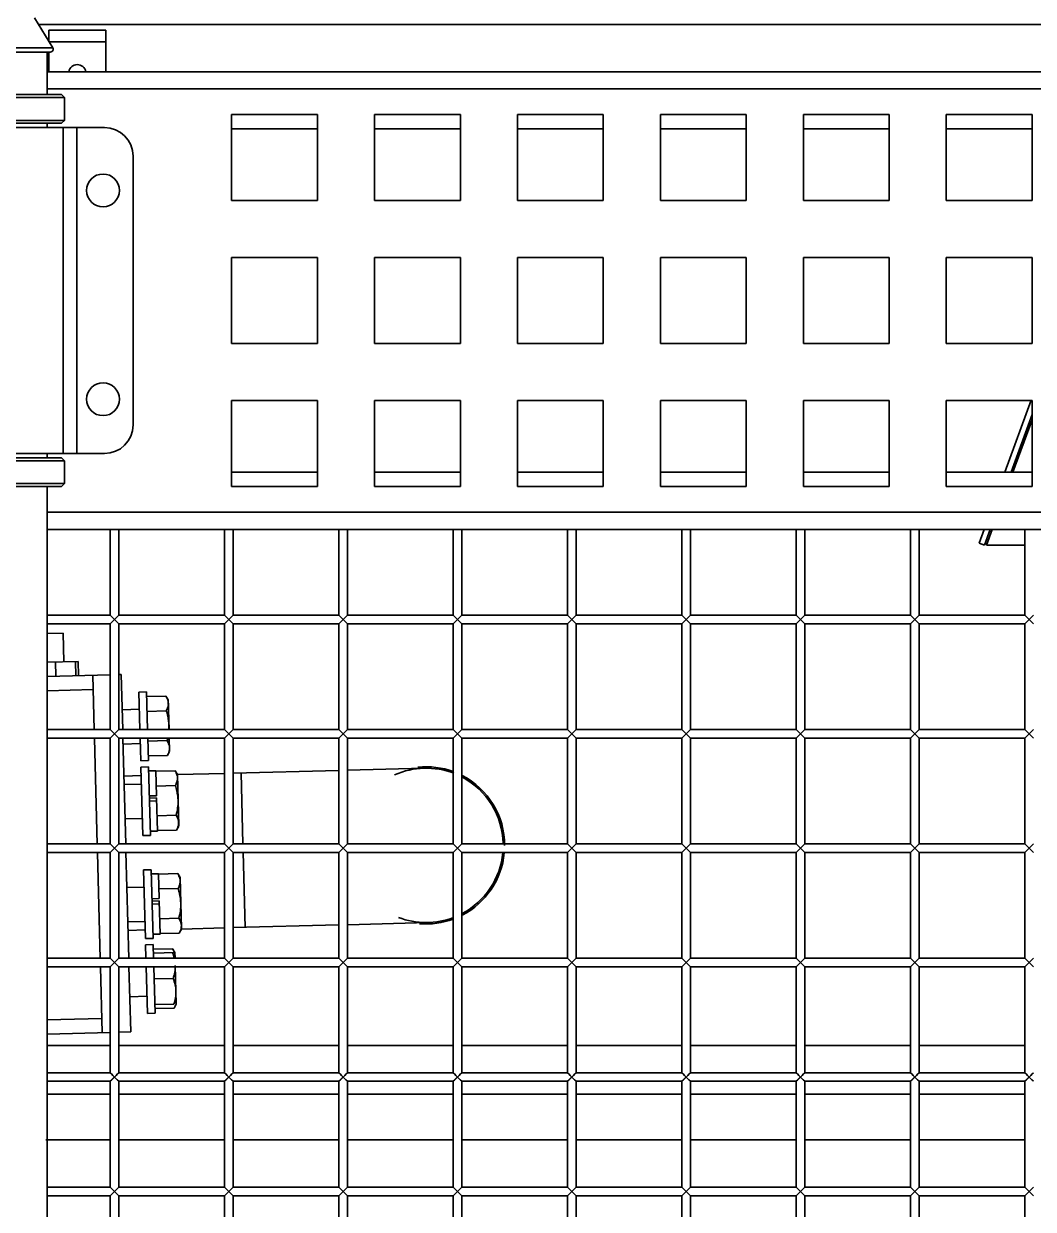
# Model space of a CAD drawing. Header units: millimetres. Extents: x 32496 to 166256, y 3504 to 23939.
# Drawn here: x 45803.9 to 46157.1, y 12902.3 to 13316.9 of the extents above; entities that cross this region are included whole.
import ezdxf

# ---------------------------------------------------------------- set-up
doc = ezdxf.new("R2010")
doc.units = ezdxf.units.MM
doc.layers.get('0').update_dxf_attribs({"lineweight": 35})

msp = doc.modelspace()

# ---------------------------------------------------------------- linework, layer by layer
at = {"linetype": 'Continuous'}
for p, q in [((45814.057, 13308.498), (45807.64, 13318.975)), ((46534.64, 13316.575), (45809.11, 13316.575)), ((45812.64, 13314.575), (45812.64, 13310.575)), ((45812.64, 13314.575), (45832.64, 13314.575)), ((45832.64, 13300.075), (45832.64, 13314.575)), ((45814.057, 13308.498), (45776.222, 13308.498)), ((45832.64, 13310.575), (45812.64, 13310.575)), ((45813.205, 13306.975), (45777.075, 13306.975)), ((45812.14, 13306.975), (45812.14, 13292.075)), ((45812.64, 13300.075), (45812.64, 13306.975)), ((46438.14, 13300.075), (45812.14, 13300.075)), ((45772.14, 13291.075), (45818.14, 13291.075)), ((45773.14, 13292.075), (45817.14, 13292.075)), ((45812.14, 13294.075), (46438.14, 13294.075)), ((45818.14, 13291.075), (45817.14, 13292.075)), ((45818.14, 13283.075), (45818.14, 13291.075)), ((45818.14, 13283.075), (45772.14, 13283.075)), ((45818.14, 13283.075), (45817.14, 13282.075)), ((45876.64, 13255.075), (45876.64, 13285.075)), ((45876.64, 13285.075), (45906.64, 13285.075)), ((45906.64, 13285.075), (45906.64, 13255.075)), ((45926.64, 13255.075), (45926.64, 13285.075)), ((45926.64, 13285.075), (45956.64, 13285.075)), ((45956.64, 13285.075), (45956.64, 13255.075)), ((45976.64, 13255.075), (45976.64, 13285.075)), ((45976.64, 13285.075), (46006.64, 13285.075)), ((46006.64, 13285.075), (46006.64, 13255.075)), ((46026.64, 13255.075), (46026.64, 13285.075)), ((46026.64, 13285.075), (46056.64, 13285.075)), ((46056.64, 13285.075), (46056.64, 13255.075)), ((46076.64, 13255.075), (46076.64, 13285.075)), ((46076.64, 13285.075), (46106.64, 13285.075)), ((46106.64, 13285.075), (46106.64, 13255.075)), ((46126.64, 13255.075), (46126.64, 13285.075)), ((46126.64, 13285.075), (46156.64, 13285.075)), ((46156.64, 13285.075), (46156.64, 13255.075)), ((45758.14, 13280.575), (45832.14, 13280.575)), ((45817.14, 13282.075), (45773.14, 13282.075)), ((45812.14, 13282.075), (45812.14, 13280.575)), ((45817.64, 13166.575), (45817.64, 13280.575)), ((45822.44, 13166.575), (45822.44, 13280.575)), ((45906.64, 13280.075), (45876.64, 13280.075)), ((45956.64, 13280.075), (45926.64, 13280.075)), ((46006.64, 13280.075), (45976.64, 13280.075)), ((46056.64, 13280.075), (46026.64, 13280.075)), ((46106.64, 13280.075), (46076.64, 13280.075)), ((46156.64, 13280.075), (46126.64, 13280.075)), ((45842.14, 13270.575), (45842.14, 13176.575)), ((45906.64, 13255.075), (45876.64, 13255.075)), ((45956.64, 13255.075), (45926.64, 13255.075)), ((46006.64, 13255.075), (45976.64, 13255.075)), ((46056.64, 13255.075), (46026.64, 13255.075)), ((46106.64, 13255.075), (46076.64, 13255.075)), ((46156.64, 13255.075), (46126.64, 13255.075)), ((45876.64, 13205.075), (45876.64, 13235.075)), ((45876.64, 13235.075), (45906.64, 13235.075)), ((45906.64, 13235.075), (45906.64, 13205.075)), ((45926.64, 13205.075), (45926.64, 13235.075)), ((45926.64, 13235.075), (45956.64, 13235.075)), ((45956.64, 13235.075), (45956.64, 13205.075)), ((45976.64, 13205.075), (45976.64, 13235.075)), ((45976.64, 13235.075), (46006.64, 13235.075)), ((46006.64, 13235.075), (46006.64, 13205.075)), ((46026.64, 13205.075), (46026.64, 13235.075)), ((46026.64, 13235.075), (46056.64, 13235.075)), ((46056.64, 13235.075), (46056.64, 13205.075)), ((46076.64, 13205.075), (46076.64, 13235.075)), ((46076.64, 13235.075), (46106.64, 13235.075)), ((46106.64, 13235.075), (46106.64, 13205.075)), ((46126.64, 13205.075), (46126.64, 13235.075)), ((46126.64, 13235.075), (46156.64, 13235.075)), ((46156.64, 13235.075), (46156.64, 13205.075)), ((45906.64, 13205.075), (45876.64, 13205.075)), ((45956.64, 13205.075), (45926.64, 13205.075)), ((46006.64, 13205.075), (45976.64, 13205.075)), ((46056.64, 13205.075), (46026.64, 13205.075)), ((46106.64, 13205.075), (46076.64, 13205.075)), ((46156.64, 13205.075), (46126.64, 13205.075)), ((45876.64, 13155.075), (45876.64, 13185.075)), ((45876.64, 13185.075), (45906.64, 13185.075)), ((45906.64, 13185.075), (45906.64, 13155.075)), ((45926.64, 13155.075), (45926.64, 13185.075)), ((45926.64, 13185.075), (45956.64, 13185.075)), ((45956.64, 13185.075), (45956.64, 13155.075)), ((45976.64, 13155.075), (45976.64, 13185.075)), ((45976.64, 13185.075), (46006.64, 13185.075)), ((46006.64, 13185.075), (46006.64, 13155.075)), ((46026.64, 13155.075), (46026.64, 13185.075)), ((46026.64, 13185.075), (46056.64, 13185.075)), ((46056.64, 13185.075), (46056.64, 13155.075)), ((46076.64, 13155.075), (46076.64, 13185.075)), ((46076.64, 13185.075), (46106.64, 13185.075)), ((46106.64, 13185.075), (46106.64, 13155.075)), ((46126.64, 13155.075), (46126.64, 13185.075)), ((46126.64, 13185.075), (46156.64, 13185.075)), ((46156.317, 13185.193), (46147.175, 13160.075)), ((46156.64, 13185.075), (46156.64, 13155.075)), ((46156.64, 13180.233), (46149.303, 13160.075)), ((46149.976, 13160.075), (46156.64, 13178.385)), ((45832.14, 13166.575), (45758.14, 13166.575)), ((45812.14, 13166.575), (45812.14, 13165.075)), ((45772.14, 13164.075), (45818.14, 13164.075)), ((45773.14, 13165.075), (45817.14, 13165.075)), ((45818.14, 13164.075), (45817.14, 13165.075)), ((45818.14, 13156.075), (45818.14, 13164.075)), ((45876.64, 13160.075), (45906.64, 13160.075)), ((45926.64, 13160.075), (45956.64, 13160.075)), ((45976.64, 13160.075), (46006.64, 13160.075)), ((46026.64, 13160.075), (46056.64, 13160.075)), ((46076.64, 13160.075), (46106.64, 13160.075)), ((46126.64, 13160.075), (46156.64, 13160.075)), ((45818.14, 13156.075), (45772.14, 13156.075)), ((45817.14, 13155.075), (45773.14, 13155.075)), ((45812.14, 13155.075), (45812.14, 12224.075)), ((45818.14, 13156.075), (45817.14, 13155.075)), ((45906.64, 13155.075), (45876.64, 13155.075)), ((45956.64, 13155.075), (45926.64, 13155.075)), ((46006.64, 13155.075), (45976.64, 13155.075)), ((46056.64, 13155.075), (46026.64, 13155.075)), ((46106.64, 13155.075), (46076.64, 13155.075)), ((46156.64, 13155.075), (46126.64, 13155.075)), ((46438.14, 13146.075), (45812.14, 13146.075)), ((45812.14, 13140.075), (46438.14, 13140.075)), ((45834.14, 13140.075), (45834.14, 13110.075)), ((45837.14, 13140.075), (45837.14, 13110.075)), ((45874.14, 13140.075), (45874.14, 13110.075)), ((45877.14, 13140.075), (45877.14, 13110.075)), ((45914.14, 13140.075), (45914.14, 13110.075)), ((45917.14, 13140.075), (45917.14, 13110.075)), ((45954.14, 13140.075), (45954.14, 13110.075)), ((45957.14, 13140.075), (45957.14, 13110.075)), ((45994.14, 13140.075), (45994.14, 13110.075)), ((45997.14, 13140.075), (45997.14, 13110.075)), ((46034.14, 13140.075), (46034.14, 13110.075)), ((46037.14, 13140.075), (46037.14, 13110.075)), ((46074.14, 13140.075), (46074.14, 13110.075)), ((46077.14, 13140.075), (46077.14, 13110.075)), ((46114.14, 13140.075), (46114.14, 13110.075)), ((46117.14, 13140.075), (46117.14, 13110.075)), ((46139.895, 13140.075), (46138.119, 13135.194)), ((46142.024, 13140.075), (46139.998, 13134.51)), ((46140.67, 13134.51), (46142.696, 13140.075)), ((46154.14, 13140.075), (46154.14, 13110.075)), ((46139.998, 13134.51), (46138.119, 13135.194)), ((46154.14, 13134.51), (46140.67, 13134.51)), ((45812.14, 13110.075), (45834.14, 13110.075)), ((45834.14, 13107.075), (45837.14, 13110.075)), ((45834.14, 13110.075), (45835.64, 13108.575)), ((45837.14, 13107.075), (45835.64, 13108.575)), ((45837.14, 13110.075), (45874.14, 13110.075)), ((45874.14, 13107.075), (45877.14, 13110.075)), ((45874.14, 13110.075), (45875.64, 13108.575)), ((45877.14, 13107.075), (45875.64, 13108.575)), ((45877.14, 13110.075), (45914.14, 13110.075)), ((45914.14, 13107.075), (45917.14, 13110.075)), ((45914.14, 13110.075), (45915.64, 13108.575)), ((45917.14, 13107.075), (45915.64, 13108.575)), ((45917.14, 13110.075), (45954.14, 13110.075)), ((45954.14, 13107.075), (45957.14, 13110.075)), ((45954.14, 13110.075), (45955.64, 13108.575)), ((45957.14, 13107.075), (45955.64, 13108.575)), ((45957.14, 13110.075), (45994.14, 13110.075)), ((45994.14, 13107.075), (45997.14, 13110.075)), ((45994.14, 13110.075), (45995.64, 13108.575)), ((45997.14, 13107.075), (45995.64, 13108.575)), ((45997.14, 13110.075), (46034.14, 13110.075)), ((46034.14, 13107.075), (46037.14, 13110.075)), ((46034.14, 13110.075), (46035.64, 13108.575)), ((46037.14, 13107.075), (46035.64, 13108.575)), ((46037.14, 13110.075), (46074.14, 13110.075)), ((46074.14, 13107.075), (46077.14, 13110.075)), ((46074.14, 13110.075), (46075.64, 13108.575)), ((46077.14, 13107.075), (46075.64, 13108.575)), ((46077.14, 13110.075), (46114.14, 13110.075)), ((46114.14, 13107.075), (46117.14, 13110.075)), ((46114.14, 13110.075), (46115.64, 13108.575)), ((46117.14, 13107.075), (46115.64, 13108.575)), ((46117.14, 13110.075), (46154.14, 13110.075)), ((46154.14, 13107.075), (46157.14, 13110.075)), ((46154.14, 13110.075), (46155.64, 13108.575)), ((46157.14, 13107.075), (46155.64, 13108.575)), ((45812.14, 13107.075), (45834.14, 13107.075)), ((45834.14, 13107.075), (45834.14, 13070.075)), ((45837.14, 13107.075), (45837.14, 13070.075)), ((45837.14, 13107.075), (45874.14, 13107.075)), ((45874.14, 13107.075), (45874.14, 13070.075)), ((45877.14, 13107.075), (45877.14, 13070.075)), ((45877.14, 13107.075), (45914.14, 13107.075)), ((45914.14, 13107.075), (45914.14, 13070.075)), ((45917.14, 13107.075), (45917.14, 13070.075)), ((45917.14, 13107.075), (45954.14, 13107.075)), ((45954.14, 13107.075), (45954.14, 13070.075)), ((45957.14, 13107.075), (45957.14, 13070.075)), ((45957.14, 13107.075), (45994.14, 13107.075)), ((45994.14, 13107.075), (45994.14, 13070.075)), ((45997.14, 13107.075), (45997.14, 13070.075)), ((45997.14, 13107.075), (46034.14, 13107.075)), ((46034.14, 13107.075), (46034.14, 13070.075)), ((46037.14, 13107.075), (46037.14, 13070.075)), ((46037.14, 13107.075), (46074.14, 13107.075)), ((46074.14, 13107.075), (46074.14, 13070.075)), ((46077.14, 13107.075), (46077.14, 13070.075)), ((46077.14, 13107.075), (46114.14, 13107.075)), ((46114.14, 13107.075), (46114.14, 13070.075)), ((46117.14, 13107.075), (46117.14, 13070.075)), ((46117.14, 13107.075), (46154.14, 13107.075)), ((46154.14, 13107.075), (46154.14, 13070.075)), ((45817.654, 13103.777), (45812.14, 13103.632)), ((45817.916, 13093.78), (45817.654, 13103.777)), ((45822.914, 13093.911), (45812.14, 13093.629)), ((45815.052, 13093.705), (45815.183, 13088.707)), ((45822.133, 13088.889), (45822.002, 13093.887)), ((45823.045, 13088.913), (45822.914, 13093.911)), ((45812.14, 13088.627), (45834.14, 13089.203)), ((45828.544, 13069.929), (45828.043, 13089.044)), ((45838.04, 13089.305), (45837.14, 13089.282)), ((45838.542, 13070.112), (45838.04, 13089.305)), ((45828.174, 13084.045), (45812.14, 13083.626)), ((45844.203, 13083.159), (45846.902, 13083.23)), ((45844.203, 13083.159), (45844.545, 13070.075)), ((45847.246, 13070.075), (45846.902, 13083.23)), ((45853.638, 13081.798), (45846.944, 13081.622)), ((45854.478, 13080.427), (45853.638, 13081.798)), ((45854.749, 13070.075), (45854.478, 13080.427)), ((45844.36, 13077.161), (45838.362, 13077.004)), ((45853.774, 13076.603), (45847.08, 13076.428)), ((45812.14, 13070.075), (45834.14, 13070.075)), ((45812.14, 13067.075), (45834.14, 13067.075)), ((45828.622, 13066.931), (45829.59, 13029.956)), ((45834.14, 13067.075), (45837.14, 13070.075)), ((45834.14, 13070.075), (45835.64, 13068.575)), ((45834.14, 13067.075), (45834.14, 13030.075)), ((45837.14, 13067.075), (45835.64, 13068.575)), ((45837.14, 13070.075), (45874.14, 13070.075)), ((45837.14, 13067.075), (45837.14, 13030.075)), ((45837.14, 13067.075), (45874.14, 13067.075)), ((45839.589, 13030.14), (45838.621, 13067.114)), ((45844.624, 13067.075), (45844.831, 13059.167)), ((45847.53, 13059.238), (45847.325, 13067.075)), ((45854.945, 13062.57), (45854.827, 13067.075)), ((45874.14, 13067.075), (45877.14, 13070.075)), ((45874.14, 13070.075), (45875.64, 13068.575)), ((45874.14, 13067.075), (45874.14, 13030.075)), ((45877.14, 13067.075), (45875.64, 13068.575)), ((45877.14, 13070.075), (45914.14, 13070.075)), ((45877.14, 13067.075), (45877.14, 13030.075)), ((45877.14, 13067.075), (45914.14, 13067.075)), ((45914.14, 13067.075), (45917.14, 13070.075)), ((45914.14, 13070.075), (45915.64, 13068.575)), ((45914.14, 13067.075), (45914.14, 13030.075)), ((45917.14, 13067.075), (45915.64, 13068.575)), ((45917.14, 13070.075), (45954.14, 13070.075)), ((45917.14, 13067.075), (45917.14, 13030.075)), ((45917.14, 13067.075), (45954.14, 13067.075)), ((45954.14, 13067.075), (45957.14, 13070.075)), ((45954.14, 13070.075), (45955.64, 13068.575)), ((45954.14, 13067.075), (45954.14, 13030.075)), ((45957.14, 13067.075), (45955.64, 13068.575)), ((45957.14, 13070.075), (45994.14, 13070.075)), ((45957.14, 13067.075), (45957.14, 13030.075)), ((45957.14, 13067.075), (45994.14, 13067.075)), ((45994.14, 13067.075), (45997.14, 13070.075)), ((45994.14, 13070.075), (45995.64, 13068.575)), ((45994.14, 13067.075), (45994.14, 13030.075)), ((45997.14, 13067.075), (45995.64, 13068.575)), ((45997.14, 13070.075), (46034.14, 13070.075)), ((45997.14, 13067.075), (45997.14, 13030.075)), ((45997.14, 13067.075), (46034.14, 13067.075)), ((46034.14, 13067.075), (46037.14, 13070.075)), ((46034.14, 13070.075), (46035.64, 13068.575)), ((46034.14, 13067.075), (46034.14, 13030.075)), ((46037.14, 13067.075), (46035.64, 13068.575)), ((46037.14, 13070.075), (46074.14, 13070.075)), ((46037.14, 13067.075), (46037.14, 13030.075)), ((46037.14, 13067.075), (46074.14, 13067.075)), ((46074.14, 13067.075), (46077.14, 13070.075)), ((46074.14, 13070.075), (46075.64, 13068.575)), ((46074.14, 13067.075), (46074.14, 13030.075)), ((46077.14, 13067.075), (46075.64, 13068.575)), ((46077.14, 13070.075), (46114.14, 13070.075)), ((46077.14, 13067.075), (46077.14, 13030.075)), ((46077.14, 13067.075), (46114.14, 13067.075)), ((46114.14, 13067.075), (46117.14, 13070.075)), ((46114.14, 13070.075), (46115.64, 13068.575)), ((46114.14, 13067.075), (46114.14, 13030.075)), ((46117.14, 13067.075), (46115.64, 13068.575)), ((46117.14, 13070.075), (46154.14, 13070.075)), ((46117.14, 13067.075), (46117.14, 13030.075)), ((46117.14, 13067.075), (46154.14, 13067.075)), ((46154.14, 13067.075), (46157.14, 13070.075)), ((46154.14, 13070.075), (46155.64, 13068.575)), ((46154.14, 13067.075), (46154.14, 13030.075)), ((46157.14, 13067.075), (46155.64, 13068.575)), ((45844.674, 13065.165), (45838.676, 13065.008)), ((45854.046, 13066.215), (45847.352, 13066.039)), ((45844.831, 13059.167), (45847.53, 13059.238)), ((45854.182, 13061.02), (45847.488, 13060.845)), ((45854.949, 13062.433), (45854.182, 13061.02)), ((45844.888, 13056.974), (45847.587, 13057.044)), ((45844.888, 13056.974), (45845.517, 13032.982)), ((45848.216, 13033.053), (45847.587, 13057.044)), ((45847.625, 13055.595), (45850.125, 13055.66)), ((45850.353, 13046.945), (45850.125, 13055.66)), ((45856.823, 13055.678), (45850.129, 13055.503)), ((45857.663, 13054.307), (45856.823, 13055.678)), ((45857.663, 13054.307), (45874.14, 13054.739)), ((45858.13, 13036.45), (45857.663, 13054.307)), ((45877.14, 13054.817), (45914.14, 13055.786)), ((45880.602, 13030.166), (45879.955, 13054.891)), ((45917.14, 13055.865), (45943.933, 13056.566)), ((45838.969, 13053.818), (45844.967, 13053.975)), ((45845.045, 13050.976), (45839.048, 13050.819)), ((45856.959, 13050.484), (45850.265, 13050.308)), ((45850.353, 13046.945), (45847.854, 13046.88)), ((45847.874, 13046.107), (45850.373, 13046.173)), ((45850.677, 13034.568), (45850.373, 13046.173)), ((45847.902, 13045.048), (45850.401, 13045.114)), ((45845.36, 13038.98), (45839.362, 13038.823)), ((45857.231, 13040.095), (45850.537, 13039.92)), ((45848.178, 13034.502), (45850.677, 13034.568)), ((45857.367, 13034.9), (45850.673, 13034.725)), ((45858.134, 13036.313), (45857.367, 13034.9)), ((45812.14, 13030.075), (45834.14, 13030.075)), ((45834.14, 13027.075), (45837.14, 13030.075)), ((45834.14, 13030.075), (45835.64, 13028.575)), ((45837.14, 13030.075), (45874.14, 13030.075)), ((45845.517, 13032.982), (45848.216, 13033.053)), ((45874.14, 13027.075), (45877.14, 13030.075)), ((45874.14, 13030.075), (45875.64, 13028.575)), ((45877.14, 13030.075), (45914.14, 13030.075)), ((45914.14, 13027.075), (45917.14, 13030.075)), ((45914.14, 13030.075), (45915.64, 13028.575)), ((45917.14, 13030.075), (45954.14, 13030.075)), ((45954.14, 13027.075), (45957.14, 13030.075)), ((45954.14, 13030.075), (45955.64, 13028.575)), ((45957.14, 13030.075), (45994.14, 13030.075)), ((45994.14, 13027.075), (45997.14, 13030.075)), ((45994.14, 13030.075), (45995.64, 13028.575)), ((45997.14, 13030.075), (46034.14, 13030.075)), ((46034.14, 13027.075), (46037.14, 13030.075)), ((46034.14, 13030.075), (46035.64, 13028.575)), ((46037.14, 13030.075), (46074.14, 13030.075)), ((46074.14, 13027.075), (46077.14, 13030.075)), ((46074.14, 13030.075), (46075.64, 13028.575)), ((46077.14, 13030.075), (46114.14, 13030.075)), ((46114.14, 13027.075), (46117.14, 13030.075)), ((46114.14, 13030.075), (46115.64, 13028.575)), ((46117.14, 13030.075), (46154.14, 13030.075)), ((46154.14, 13027.075), (46157.14, 13030.075)), ((46154.14, 13030.075), (46155.64, 13028.575)), ((45812.14, 13027.075), (45834.14, 13027.075)), ((45829.669, 13026.958), (45830.637, 12989.984)), ((45834.14, 13027.075), (45834.14, 12990.075)), ((45837.14, 13027.075), (45835.64, 13028.575)), ((45837.14, 13027.075), (45837.14, 12990.075)), ((45837.14, 13027.075), (45874.14, 13027.075)), ((45840.636, 12990.167), (45839.668, 13027.142)), ((45874.14, 13027.075), (45874.14, 12990.075)), ((45877.14, 13027.075), (45875.64, 13028.575)), ((45877.14, 13027.075), (45877.14, 12990.075)), ((45877.14, 13027.075), (45914.14, 13027.075)), ((45881.368, 13000.909), (45880.681, 13027.168)), ((45914.14, 13027.075), (45914.14, 12990.075)), ((45917.14, 13027.075), (45915.64, 13028.575)), ((45917.14, 13027.075), (45917.14, 12990.075)), ((45917.14, 13027.075), (45954.14, 13027.075)), ((45954.14, 13027.075), (45954.14, 12990.075)), ((45957.14, 13027.075), (45955.64, 13028.575)), ((45957.14, 13027.075), (45957.14, 12990.075)), ((45957.14, 13027.075), (45994.14, 13027.075)), ((45994.14, 13027.075), (45994.14, 12990.075)), ((45997.14, 13027.075), (45995.64, 13028.575)), ((45997.14, 13027.075), (45997.14, 12990.075)), ((45997.14, 13027.075), (46034.14, 13027.075)), ((46034.14, 13027.075), (46034.14, 12990.075)), ((46037.14, 13027.075), (46035.64, 13028.575)), ((46037.14, 13027.075), (46037.14, 12990.075)), ((46037.14, 13027.075), (46074.14, 13027.075)), ((46074.14, 13027.075), (46074.14, 12990.075)), ((46077.14, 13027.075), (46075.64, 13028.575)), ((46077.14, 13027.075), (46077.14, 12990.075)), ((46077.14, 13027.075), (46114.14, 13027.075)), ((46114.14, 13027.075), (46114.14, 12990.075)), ((46117.14, 13027.075), (46115.64, 13028.575)), ((46117.14, 13027.075), (46117.14, 12990.075)), ((46117.14, 13027.075), (46154.14, 13027.075)), ((46154.14, 13027.075), (46154.14, 12990.075)), ((46157.14, 13027.075), (46155.64, 13028.575)), ((45845.831, 13020.986), (45848.53, 13021.057)), ((45849.158, 12997.065), (45848.53, 13021.057)), ((45845.831, 13020.986), (45846.459, 12996.994)), ((45848.568, 13019.607), (45851.067, 13019.673)), ((45851.295, 13010.958), (45851.067, 13019.673)), ((45857.765, 13019.69), (45851.071, 13019.515)), ((45858.605, 13018.319), (45857.765, 13019.69)), ((45859.073, 13000.462), (45858.605, 13018.319)), ((45845.988, 13014.988), (45839.99, 13014.831)), ((45857.901, 13014.496), (45851.207, 13014.321)), ((45851.295, 13010.958), (45848.796, 13010.892)), ((45848.816, 13010.12), (45851.315, 13010.185)), ((45848.844, 13009.061), (45851.343, 13009.126)), ((45851.619, 12998.58), (45851.315, 13010.185)), ((45846.302, 13002.992), (45840.304, 13002.835)), ((45858.173, 13004.107), (45851.479, 13003.932)), ((45859.076, 13000.326), (45858.309, 12998.913)), ((45859.076, 13000.326), (45874.14, 13000.72)), ((45877.14, 13000.799), (45914.14, 13001.768)), ((45917.14, 13001.846), (45945.347, 13002.585)), ((45840.383, 12999.836), (45846.38, 12999.993)), ((45846.459, 12996.994), (45849.158, 12997.065)), ((45849.12, 12998.514), (45851.619, 12998.58)), ((45858.309, 12998.913), (45851.615, 12998.738)), ((45849.216, 12994.872), (45846.516, 12994.801)), ((45846.516, 12994.801), (45846.635, 12990.259)), ((45849.341, 12990.075), (45849.216, 12994.872)), ((45855.951, 12993.44), (45849.258, 12993.264)), ((45856.791, 12992.069), (45849.294, 12991.873)), ((45856.791, 12992.069), (45855.951, 12993.44)), ((45856.844, 12990.075), (45856.791, 12992.069)), ((45812.14, 12990.075), (45834.14, 12990.075)), ((45834.14, 12987.075), (45837.14, 12990.075)), ((45834.14, 12990.075), (45835.64, 12988.575)), ((45837.14, 12987.075), (45835.64, 12988.575)), ((45837.14, 12990.075), (45874.14, 12990.075)), ((45874.14, 12987.075), (45877.14, 12990.075)), ((45874.14, 12990.075), (45875.64, 12988.575)), ((45877.14, 12987.075), (45875.64, 12988.575)), ((45877.14, 12990.075), (45914.14, 12990.075)), ((45914.14, 12987.075), (45917.14, 12990.075)), ((45914.14, 12990.075), (45915.64, 12988.575)), ((45917.14, 12987.075), (45915.64, 12988.575)), ((45917.14, 12990.075), (45954.14, 12990.075)), ((45954.14, 12987.075), (45957.14, 12990.075)), ((45954.14, 12990.075), (45955.64, 12988.575)), ((45957.14, 12987.075), (45955.64, 12988.575)), ((45957.14, 12990.075), (45994.14, 12990.075)), ((45994.14, 12987.075), (45997.14, 12990.075)), ((45994.14, 12990.075), (45995.64, 12988.575)), ((45997.14, 12987.075), (45995.64, 12988.575)), ((45997.14, 12990.075), (46034.14, 12990.075)), ((46034.14, 12987.075), (46037.14, 12990.075)), ((46034.14, 12990.075), (46035.64, 12988.575)), ((46037.14, 12987.075), (46035.64, 12988.575)), ((46037.14, 12990.075), (46074.14, 12990.075)), ((46074.14, 12987.075), (46077.14, 12990.075)), ((46074.14, 12990.075), (46075.64, 12988.575)), ((46077.14, 12987.075), (46075.64, 12988.575)), ((46077.14, 12990.075), (46114.14, 12990.075)), ((46114.14, 12987.075), (46117.14, 12990.075)), ((46114.14, 12990.075), (46115.64, 12988.575)), ((46117.14, 12987.075), (46115.64, 12988.575)), ((46117.14, 12990.075), (46154.14, 12990.075)), ((46154.14, 12987.075), (46157.14, 12990.075)), ((46154.14, 12990.075), (46155.64, 12988.575)), ((46157.14, 12987.075), (46155.64, 12988.575)), ((45812.14, 12987.075), (45834.14, 12987.075)), ((45831.315, 12964.087), (45830.716, 12986.986)), ((45834.14, 12987.075), (45834.14, 12950.075)), ((45837.14, 12987.075), (45837.14, 12950.075)), ((45837.14, 12987.075), (45874.14, 12987.075)), ((45841.312, 12964.348), (45840.714, 12987.169)), ((45846.719, 12987.075), (45847.145, 12970.809)), ((45849.844, 12970.88), (45849.42, 12987.075)), ((45857.263, 12974.075), (45856.909, 12987.57)), ((45874.14, 12987.075), (45874.14, 12950.075)), ((45877.14, 12987.075), (45877.14, 12950.075)), ((45877.14, 12987.075), (45914.14, 12987.075)), ((45914.14, 12987.075), (45914.14, 12950.075)), ((45917.14, 12987.075), (45917.14, 12950.075)), ((45917.14, 12987.075), (45954.14, 12987.075)), ((45954.14, 12987.075), (45954.14, 12950.075)), ((45957.14, 12987.075), (45957.14, 12950.075)), ((45957.14, 12987.075), (45994.14, 12987.075)), ((45994.14, 12987.075), (45994.14, 12950.075)), ((45997.14, 12987.075), (45997.14, 12950.075)), ((45997.14, 12987.075), (46034.14, 12987.075)), ((46034.14, 12987.075), (46034.14, 12950.075)), ((46037.14, 12987.075), (46037.14, 12950.075)), ((46037.14, 12987.075), (46074.14, 12987.075)), ((46074.14, 12987.075), (46074.14, 12950.075)), ((46077.14, 12987.075), (46077.14, 12950.075)), ((46077.14, 12987.075), (46114.14, 12987.075)), ((46114.14, 12987.075), (46114.14, 12950.075)), ((46117.14, 12987.075), (46117.14, 12950.075)), ((46117.14, 12987.075), (46154.14, 12987.075)), ((46154.14, 12987.075), (46154.14, 12950.075)), ((45856.223, 12983.051), (45849.53, 12982.876)), ((45840.99, 12976.65), (45846.988, 12976.807)), ((45856.459, 12974.054), (45849.765, 12973.879)), ((45856.496, 12972.662), (45849.802, 12972.487)), ((45857.263, 12974.075), (45856.496, 12972.662)), ((45812.14, 12968.586), (45831.184, 12969.085)), ((45849.844, 12970.88), (45847.145, 12970.809)), ((45834.14, 12964.161), (45812.14, 12963.584)), ((45841.312, 12964.348), (45837.14, 12964.239)), ((45834.14, 12959.575), (45812.14, 12959.575)), ((45874.14, 12959.575), (45837.14, 12959.575)), ((45914.14, 12959.575), (45877.14, 12959.575)), ((45954.14, 12959.575), (45917.14, 12959.575)), ((45994.14, 12959.575), (45957.14, 12959.575)), ((46034.14, 12959.575), (45997.14, 12959.575)), ((46074.14, 12959.575), (46037.14, 12959.575)), ((46114.14, 12959.575), (46077.14, 12959.575)), ((46154.14, 12959.575), (46117.14, 12959.575)), ((45812.14, 12950.075), (45834.14, 12950.075)), ((45812.14, 12947.075), (45834.14, 12947.075)), ((45834.14, 12947.075), (45837.14, 12950.075)), ((45834.14, 12950.075), (45835.64, 12948.575)), ((45834.14, 12947.075), (45834.14, 12910.075)), ((45837.14, 12947.075), (45835.64, 12948.575)), ((45837.14, 12950.075), (45874.14, 12950.075)), ((45837.14, 12947.075), (45837.14, 12910.075)), ((45837.14, 12947.075), (45874.14, 12947.075)), ((45874.14, 12947.075), (45877.14, 12950.075)), ((45874.14, 12950.075), (45875.64, 12948.575)), ((45874.14, 12947.075), (45874.14, 12910.075)), ((45877.14, 12947.075), (45875.64, 12948.575)), ((45877.14, 12950.075), (45914.14, 12950.075)), ((45877.14, 12947.075), (45877.14, 12910.075)), ((45877.14, 12947.075), (45914.14, 12947.075)), ((45914.14, 12947.075), (45917.14, 12950.075)), ((45914.14, 12950.075), (45915.64, 12948.575)), ((45914.14, 12947.075), (45914.14, 12910.075)), ((45917.14, 12947.075), (45915.64, 12948.575)), ((45917.14, 12950.075), (45954.14, 12950.075)), ((45917.14, 12947.075), (45917.14, 12910.075)), ((45917.14, 12947.075), (45954.14, 12947.075)), ((45954.14, 12947.075), (45957.14, 12950.075)), ((45954.14, 12950.075), (45955.64, 12948.575)), ((45954.14, 12947.075), (45954.14, 12910.075)), ((45957.14, 12947.075), (45955.64, 12948.575)), ((45957.14, 12950.075), (45994.14, 12950.075)), ((45957.14, 12947.075), (45957.14, 12910.075)), ((45957.14, 12947.075), (45994.14, 12947.075)), ((45994.14, 12947.075), (45997.14, 12950.075)), ((45994.14, 12950.075), (45995.64, 12948.575)), ((45994.14, 12947.075), (45994.14, 12910.075)), ((45997.14, 12947.075), (45995.64, 12948.575)), ((45997.14, 12950.075), (46034.14, 12950.075)), ((45997.14, 12947.075), (45997.14, 12910.075)), ((45997.14, 12947.075), (46034.14, 12947.075)), ((46034.14, 12947.075), (46037.14, 12950.075)), ((46034.14, 12950.075), (46035.64, 12948.575)), ((46034.14, 12947.075), (46034.14, 12910.075)), ((46037.14, 12947.075), (46035.64, 12948.575)), ((46037.14, 12950.075), (46074.14, 12950.075)), ((46037.14, 12947.075), (46037.14, 12910.075)), ((46037.14, 12947.075), (46074.14, 12947.075)), ((46074.14, 12947.075), (46077.14, 12950.075)), ((46074.14, 12950.075), (46075.64, 12948.575)), ((46074.14, 12947.075), (46074.14, 12910.075)), ((46077.14, 12947.075), (46075.64, 12948.575)), ((46077.14, 12950.075), (46114.14, 12950.075)), ((46077.14, 12947.075), (46077.14, 12910.075)), ((46077.14, 12947.075), (46114.14, 12947.075)), ((46114.14, 12947.075), (46117.14, 12950.075)), ((46114.14, 12950.075), (46115.64, 12948.575)), ((46114.14, 12947.075), (46114.14, 12910.075)), ((46117.14, 12947.075), (46115.64, 12948.575)), ((46117.14, 12950.075), (46154.14, 12950.075)), ((46117.14, 12947.075), (46117.14, 12910.075)), ((46117.14, 12947.075), (46154.14, 12947.075)), ((46154.14, 12947.075), (46157.14, 12950.075)), ((46154.14, 12950.075), (46155.64, 12948.575)), ((46154.14, 12947.075), (46154.14, 12910.075)), ((46157.14, 12947.075), (46155.64, 12948.575)), ((45834.14, 12942.575), (45812.14, 12942.575)), ((45874.14, 12942.575), (45837.14, 12942.575)), ((45914.14, 12942.575), (45877.14, 12942.575)), ((45954.14, 12942.575), (45917.14, 12942.575)), ((45994.14, 12942.575), (45957.14, 12942.575)), ((46034.14, 12942.575), (45997.14, 12942.575)), ((46074.14, 12942.575), (46037.14, 12942.575)), ((46114.14, 12942.575), (46077.14, 12942.575)), ((46154.14, 12942.575), (46117.14, 12942.575)), ((45834.14, 12926.575), (45811.64, 12926.575)), ((45874.14, 12926.575), (45837.14, 12926.575)), ((45914.14, 12926.575), (45877.14, 12926.575)), ((45954.14, 12926.575), (45917.14, 12926.575)), ((45994.14, 12926.575), (45957.14, 12926.575)), ((46034.14, 12926.575), (45997.14, 12926.575)), ((46074.14, 12926.575), (46037.14, 12926.575)), ((46114.14, 12926.575), (46077.14, 12926.575)), ((46154.14, 12926.575), (46117.14, 12926.575)), ((45812.14, 12910.075), (45834.14, 12910.075)), ((45834.14, 12907.075), (45837.14, 12910.075)), ((45834.14, 12910.075), (45835.64, 12908.575)), ((45837.14, 12910.075), (45874.14, 12910.075)), ((45874.14, 12907.075), (45877.14, 12910.075)), ((45874.14, 12910.075), (45875.64, 12908.575)), ((45877.14, 12910.075), (45914.14, 12910.075)), ((45914.14, 12907.075), (45917.14, 12910.075)), ((45914.14, 12910.075), (45915.64, 12908.575)), ((45917.14, 12910.075), (45954.14, 12910.075)), ((45954.14, 12907.075), (45957.14, 12910.075)), ((45954.14, 12910.075), (45955.64, 12908.575)), ((45957.14, 12910.075), (45994.14, 12910.075)), ((45994.14, 12907.075), (45997.14, 12910.075)), ((45994.14, 12910.075), (45995.64, 12908.575)), ((45997.14, 12910.075), (46034.14, 12910.075)), ((46034.14, 12907.075), (46037.14, 12910.075)), ((46034.14, 12910.075), (46035.64, 12908.575)), ((46037.14, 12910.075), (46074.14, 12910.075)), ((46074.14, 12907.075), (46077.14, 12910.075)), ((46074.14, 12910.075), (46075.64, 12908.575)), ((46077.14, 12910.075), (46114.14, 12910.075)), ((46114.14, 12907.075), (46117.14, 12910.075)), ((46114.14, 12910.075), (46115.64, 12908.575)), ((46117.14, 12910.075), (46154.14, 12910.075)), ((46154.14, 12907.075), (46157.14, 12910.075)), ((46154.14, 12910.075), (46155.64, 12908.575)), ((45812.14, 12907.075), (45834.14, 12907.075)), ((45834.14, 12907.075), (45834.14, 12870.075)), ((45837.14, 12907.075), (45835.64, 12908.575)), ((45837.14, 12907.075), (45837.14, 12870.075)), ((45837.14, 12907.075), (45874.14, 12907.075)), ((45874.14, 12907.075), (45874.14, 12870.075)), ((45877.14, 12907.075), (45875.64, 12908.575)), ((45877.14, 12907.075), (45877.14, 12870.075)), ((45877.14, 12907.075), (45914.14, 12907.075)), ((45914.14, 12907.075), (45914.14, 12870.075)), ((45917.14, 12907.075), (45915.64, 12908.575)), ((45917.14, 12907.075), (45917.14, 12870.075)), ((45917.14, 12907.075), (45954.14, 12907.075)), ((45954.14, 12907.075), (45954.14, 12870.075)), ((45957.14, 12907.075), (45955.64, 12908.575)), ((45957.14, 12907.075), (45957.14, 12870.075)), ((45957.14, 12907.075), (45994.14, 12907.075)), ((45994.14, 12907.075), (45994.14, 12870.075)), ((45997.14, 12907.075), (45995.64, 12908.575)), ((45997.14, 12907.075), (45997.14, 12870.075)), ((45997.14, 12907.075), (46034.14, 12907.075)), ((46034.14, 12907.075), (46034.14, 12870.075)), ((46037.14, 12907.075), (46035.64, 12908.575)), ((46037.14, 12907.075), (46037.14, 12870.075)), ((46037.14, 12907.075), (46074.14, 12907.075)), ((46074.14, 12907.075), (46074.14, 12870.075)), ((46077.14, 12907.075), (46075.64, 12908.575)), ((46077.14, 12907.075), (46077.14, 12870.075)), ((46077.14, 12907.075), (46114.14, 12907.075)), ((46114.14, 12907.075), (46114.14, 12870.075)), ((46117.14, 12907.075), (46115.64, 12908.575)), ((46117.14, 12907.075), (46117.14, 12870.075)), ((46117.14, 12907.075), (46154.14, 12907.075)), ((46154.14, 12907.075), (46154.14, 12870.075)), ((46157.14, 12907.075), (46155.64, 12908.575))]:
    msp.add_line(p, q, dxfattribs=at)
for points in [[(45835.64, 13108.575), (45835.049, 13107.985), (45834.579, 13107.515), (45834.254, 13107.19)], [(45834.255, 13109.96), (45834.57, 13109.645), (45835.06, 13109.155), (45836.229, 13107.986)], [(45835.64, 13108.575), (45836.227, 13109.162), (45836.702, 13109.638), (45837.025, 13109.961)], [(45875.64, 13108.575), (45875.049, 13107.985), (45874.579, 13107.515), (45874.254, 13107.19)], [(45874.255, 13109.96), (45874.57, 13109.645), (45875.06, 13109.155), (45876.229, 13107.986)], [(45875.64, 13108.575), (45876.227, 13109.162), (45876.702, 13109.638), (45877.025, 13109.961)], [(45915.64, 13108.575), (45915.049, 13107.985), (45914.579, 13107.515), (45914.254, 13107.19)], [(45914.255, 13109.96), (45914.57, 13109.645), (45915.06, 13109.155), (45916.229, 13107.986)], [(45915.64, 13108.575), (45916.227, 13109.162), (45916.702, 13109.638), (45917.025, 13109.961)], [(45955.64, 13108.575), (45955.049, 13107.985), (45954.579, 13107.515), (45954.254, 13107.19)], [(45954.255, 13109.96), (45954.57, 13109.645), (45955.06, 13109.155), (45956.229, 13107.986)], [(45955.64, 13108.575), (45956.227, 13109.162), (45956.702, 13109.638), (45957.025, 13109.961)], [(45995.64, 13108.575), (45995.049, 13107.985), (45994.579, 13107.515), (45994.254, 13107.19)], [(45994.255, 13109.96), (45994.57, 13109.645), (45995.06, 13109.155), (45996.229, 13107.986)], [(45995.64, 13108.575), (45996.227, 13109.162), (45996.702, 13109.638), (45997.025, 13109.961)], [(46035.64, 13108.575), (46035.049, 13107.985), (46034.579, 13107.515), (46034.254, 13107.19)], [(46034.255, 13109.96), (46034.57, 13109.645), (46035.06, 13109.155), (46036.229, 13107.986)], [(46035.64, 13108.575), (46036.227, 13109.162), (46036.702, 13109.638), (46037.025, 13109.961)], [(46075.64, 13108.575), (46075.049, 13107.985), (46074.579, 13107.515), (46074.254, 13107.19)], [(46074.255, 13109.96), (46074.57, 13109.645), (46075.06, 13109.155), (46076.229, 13107.986)], [(46075.64, 13108.575), (46076.227, 13109.162), (46076.702, 13109.638), (46077.025, 13109.961)], [(46115.64, 13108.575), (46115.049, 13107.985), (46114.579, 13107.515), (46114.254, 13107.19)], [(46114.255, 13109.96), (46114.57, 13109.645), (46115.06, 13109.155), (46116.229, 13107.986)], [(46115.64, 13108.575), (46116.227, 13109.162), (46116.702, 13109.638), (46117.025, 13109.961)], [(46155.64, 13108.575), (46155.049, 13107.985), (46154.579, 13107.515), (46154.254, 13107.19)], [(46154.255, 13109.96), (46154.57, 13109.645), (46155.06, 13109.155), (46156.229, 13107.986)], [(46155.64, 13108.575), (46156.227, 13109.162), (46156.702, 13109.638), (46157.025, 13109.961)], [(45837.024, 13107.192), (45836.701, 13107.514), (45836.229, 13107.986)], [(45877.024, 13107.192), (45876.701, 13107.514), (45876.229, 13107.986)], [(45917.024, 13107.192), (45916.701, 13107.514), (45916.229, 13107.986)], [(45957.024, 13107.192), (45956.701, 13107.514), (45956.229, 13107.986)], [(45997.024, 13107.192), (45996.701, 13107.514), (45996.229, 13107.986)], [(46037.024, 13107.192), (46036.701, 13107.514), (46036.229, 13107.986)], [(46077.024, 13107.192), (46076.701, 13107.514), (46076.229, 13107.986)], [(46117.024, 13107.192), (46116.701, 13107.514), (46116.229, 13107.986)], [(46157.024, 13107.192), (46156.701, 13107.514), (46156.229, 13107.986)], [(45835.64, 13068.575), (45835.049, 13067.985), (45834.579, 13067.515), (45834.254, 13067.19)], [(45834.255, 13069.96), (45834.57, 13069.645), (45835.06, 13069.155), (45836.229, 13067.986)], [(45835.64, 13068.575), (45836.227, 13069.162), (45836.702, 13069.638), (45837.025, 13069.961)], [(45837.024, 13067.192), (45836.701, 13067.514), (45836.229, 13067.986)], [(45875.64, 13068.575), (45875.049, 13067.985), (45874.579, 13067.515), (45874.254, 13067.19)], [(45874.255, 13069.96), (45874.57, 13069.645), (45875.06, 13069.155), (45876.229, 13067.986)], [(45875.64, 13068.575), (45876.227, 13069.162), (45876.702, 13069.638), (45877.025, 13069.961)], [(45877.024, 13067.192), (45876.701, 13067.514), (45876.229, 13067.986)], [(45915.64, 13068.575), (45915.049, 13067.985), (45914.579, 13067.515), (45914.254, 13067.19)], [(45914.255, 13069.96), (45914.57, 13069.645), (45915.06, 13069.155), (45916.229, 13067.986)], [(45915.64, 13068.575), (45916.227, 13069.162), (45916.702, 13069.638), (45917.025, 13069.961)], [(45917.024, 13067.192), (45916.701, 13067.514), (45916.229, 13067.986)], [(45955.64, 13068.575), (45955.049, 13067.985), (45954.579, 13067.515), (45954.254, 13067.19)], [(45954.255, 13069.96), (45954.57, 13069.645), (45955.06, 13069.155), (45956.229, 13067.986)], [(45955.64, 13068.575), (45956.227, 13069.162), (45956.702, 13069.638), (45957.025, 13069.961)], [(45957.024, 13067.192), (45956.701, 13067.514), (45956.229, 13067.986)], [(45995.64, 13068.575), (45995.049, 13067.985), (45994.579, 13067.515), (45994.254, 13067.19)], [(45994.255, 13069.96), (45994.57, 13069.645), (45995.06, 13069.155), (45996.229, 13067.986)], [(45995.64, 13068.575), (45996.227, 13069.162), (45996.702, 13069.638), (45997.025, 13069.961)], [(45997.024, 13067.192), (45996.701, 13067.514), (45996.229, 13067.986)], [(46035.64, 13068.575), (46035.049, 13067.985), (46034.579, 13067.515), (46034.254, 13067.19)], [(46034.255, 13069.96), (46034.57, 13069.645), (46035.06, 13069.155), (46036.229, 13067.986)], [(46035.64, 13068.575), (46036.227, 13069.162), (46036.702, 13069.638), (46037.025, 13069.961)], [(46037.024, 13067.192), (46036.701, 13067.514), (46036.229, 13067.986)], [(46075.64, 13068.575), (46075.049, 13067.985), (46074.579, 13067.515), (46074.254, 13067.19)], [(46074.255, 13069.96), (46074.57, 13069.645), (46075.06, 13069.155), (46076.229, 13067.986)], [(46075.64, 13068.575), (46076.227, 13069.162), (46076.702, 13069.638), (46077.025, 13069.961)], [(46077.024, 13067.192), (46076.701, 13067.514), (46076.229, 13067.986)], [(46115.64, 13068.575), (46115.049, 13067.985), (46114.579, 13067.515), (46114.254, 13067.19)], [(46114.255, 13069.96), (46114.57, 13069.645), (46115.06, 13069.155), (46116.229, 13067.986)], [(46115.64, 13068.575), (46116.227, 13069.162), (46116.702, 13069.638), (46117.025, 13069.961)], [(46117.024, 13067.192), (46116.701, 13067.514), (46116.229, 13067.986)], [(46155.64, 13068.575), (46155.049, 13067.985), (46154.579, 13067.515), (46154.254, 13067.19)], [(46154.255, 13069.96), (46154.57, 13069.645), (46155.06, 13069.155), (46156.229, 13067.986)], [(46155.64, 13068.575), (46156.227, 13069.162), (46156.702, 13069.638), (46157.025, 13069.961)], [(46157.024, 13067.192), (46156.701, 13067.514), (46156.229, 13067.986)], [(45834.255, 13029.96), (45834.57, 13029.645), (45835.06, 13029.155), (45836.229, 13027.986)], [(45835.64, 13028.575), (45836.227, 13029.162), (45836.702, 13029.638), (45837.025, 13029.961)], [(45874.255, 13029.96), (45874.57, 13029.645), (45875.06, 13029.155), (45876.229, 13027.986)], [(45875.64, 13028.575), (45876.227, 13029.162), (45876.702, 13029.638), (45877.025, 13029.961)], [(45914.255, 13029.96), (45914.57, 13029.645), (45915.06, 13029.155), (45916.229, 13027.986)], [(45915.64, 13028.575), (45916.227, 13029.162), (45916.702, 13029.638), (45917.025, 13029.961)], [(45954.255, 13029.96), (45954.57, 13029.645), (45955.06, 13029.155), (45956.229, 13027.986)], [(45955.64, 13028.575), (45956.227, 13029.162), (45956.702, 13029.638), (45957.025, 13029.961)], [(45994.255, 13029.96), (45994.57, 13029.645), (45995.06, 13029.155), (45996.229, 13027.986)], [(45995.64, 13028.575), (45996.227, 13029.162), (45996.702, 13029.638), (45997.025, 13029.961)], [(46034.255, 13029.96), (46034.57, 13029.645), (46035.06, 13029.155), (46036.229, 13027.986)], [(46035.64, 13028.575), (46036.227, 13029.162), (46036.702, 13029.638), (46037.025, 13029.961)], [(46074.255, 13029.96), (46074.57, 13029.645), (46075.06, 13029.155), (46076.229, 13027.986)], [(46075.64, 13028.575), (46076.227, 13029.162), (46076.702, 13029.638), (46077.025, 13029.961)], [(46114.255, 13029.96), (46114.57, 13029.645), (46115.06, 13029.155), (46116.229, 13027.986)], [(46115.64, 13028.575), (46116.227, 13029.162), (46116.702, 13029.638), (46117.025, 13029.961)], [(46154.255, 13029.96), (46154.57, 13029.645), (46155.06, 13029.155), (46156.229, 13027.986)], [(46155.64, 13028.575), (46156.227, 13029.162), (46156.702, 13029.638), (46157.025, 13029.961)], [(45835.64, 13028.575), (45835.049, 13027.985), (45834.579, 13027.515), (45834.254, 13027.19)], [(45837.024, 13027.192), (45836.701, 13027.514), (45836.229, 13027.986)], [(45875.64, 13028.575), (45875.049, 13027.985), (45874.579, 13027.515), (45874.254, 13027.19)], [(45877.024, 13027.192), (45876.701, 13027.514), (45876.229, 13027.986)], [(45915.64, 13028.575), (45915.049, 13027.985), (45914.579, 13027.515), (45914.254, 13027.19)], [(45917.024, 13027.192), (45916.701, 13027.514), (45916.229, 13027.986)], [(45955.64, 13028.575), (45955.049, 13027.985), (45954.579, 13027.515), (45954.254, 13027.19)], [(45957.024, 13027.192), (45956.701, 13027.514), (45956.229, 13027.986)], [(45995.64, 13028.575), (45995.049, 13027.985), (45994.579, 13027.515), (45994.254, 13027.19)], [(45997.024, 13027.192), (45996.701, 13027.514), (45996.229, 13027.986)], [(46035.64, 13028.575), (46035.049, 13027.985), (46034.579, 13027.515), (46034.254, 13027.19)], [(46037.024, 13027.192), (46036.701, 13027.514), (46036.229, 13027.986)], [(46075.64, 13028.575), (46075.049, 13027.985), (46074.579, 13027.515), (46074.254, 13027.19)], [(46077.024, 13027.192), (46076.701, 13027.514), (46076.229, 13027.986)], [(46115.64, 13028.575), (46115.049, 13027.985), (46114.579, 13027.515), (46114.254, 13027.19)], [(46117.024, 13027.192), (46116.701, 13027.514), (46116.229, 13027.986)], [(46155.64, 13028.575), (46155.049, 13027.985), (46154.579, 13027.515), (46154.254, 13027.19)], [(46157.024, 13027.192), (46156.701, 13027.514), (46156.229, 13027.986)], [(45835.64, 12988.575), (45835.049, 12987.985), (45834.579, 12987.515), (45834.254, 12987.19)], [(45834.255, 12989.96), (45834.57, 12989.645), (45835.06, 12989.155), (45836.229, 12987.986)], [(45835.64, 12988.575), (45836.227, 12989.162), (45836.702, 12989.638), (45837.025, 12989.961)], [(45837.024, 12987.192), (45836.701, 12987.514), (45836.229, 12987.986)], [(45875.64, 12988.575), (45875.049, 12987.985), (45874.579, 12987.515), (45874.254, 12987.19)], [(45874.255, 12989.96), (45874.57, 12989.645), (45875.06, 12989.155), (45876.229, 12987.986)], [(45875.64, 12988.575), (45876.227, 12989.162), (45876.702, 12989.638), (45877.025, 12989.961)], [(45877.024, 12987.192), (45876.701, 12987.514), (45876.229, 12987.986)], [(45915.64, 12988.575), (45915.049, 12987.985), (45914.579, 12987.515), (45914.254, 12987.19)], [(45914.255, 12989.96), (45914.57, 12989.645), (45915.06, 12989.155), (45916.229, 12987.986)], [(45915.64, 12988.575), (45916.227, 12989.162), (45916.702, 12989.638), (45917.025, 12989.961)], [(45917.024, 12987.192), (45916.701, 12987.514), (45916.229, 12987.986)], [(45955.64, 12988.575), (45955.049, 12987.985), (45954.579, 12987.515), (45954.254, 12987.19)], [(45954.255, 12989.96), (45954.57, 12989.645), (45955.06, 12989.155), (45956.229, 12987.986)], [(45955.64, 12988.575), (45956.227, 12989.162), (45956.702, 12989.638), (45957.025, 12989.961)], [(45957.024, 12987.192), (45956.701, 12987.514), (45956.229, 12987.986)], [(45995.64, 12988.575), (45995.049, 12987.985), (45994.579, 12987.515), (45994.254, 12987.19)], [(45994.255, 12989.96), (45994.57, 12989.645), (45995.06, 12989.155), (45996.229, 12987.986)], [(45995.64, 12988.575), (45996.227, 12989.162), (45996.702, 12989.638), (45997.025, 12989.961)], [(45997.024, 12987.192), (45996.701, 12987.514), (45996.229, 12987.986)], [(46035.64, 12988.575), (46035.049, 12987.985), (46034.579, 12987.515), (46034.254, 12987.19)], [(46034.255, 12989.96), (46034.57, 12989.645), (46035.06, 12989.155), (46036.229, 12987.986)], [(46035.64, 12988.575), (46036.227, 12989.162), (46036.702, 12989.638), (46037.025, 12989.961)], [(46037.024, 12987.192), (46036.701, 12987.514), (46036.229, 12987.986)], [(46075.64, 12988.575), (46075.049, 12987.985), (46074.579, 12987.515), (46074.254, 12987.19)], [(46074.255, 12989.96), (46074.57, 12989.645), (46075.06, 12989.155), (46076.229, 12987.986)], [(46075.64, 12988.575), (46076.227, 12989.162), (46076.702, 12989.638), (46077.025, 12989.961)], [(46077.024, 12987.192), (46076.701, 12987.514), (46076.229, 12987.986)], [(46115.64, 12988.575), (46115.049, 12987.985), (46114.579, 12987.515), (46114.254, 12987.19)], [(46114.255, 12989.96), (46114.57, 12989.645), (46115.06, 12989.155), (46116.229, 12987.986)], [(46115.64, 12988.575), (46116.227, 12989.162), (46116.702, 12989.638), (46117.025, 12989.961)], [(46117.024, 12987.192), (46116.701, 12987.514), (46116.229, 12987.986)], [(46155.64, 12988.575), (46155.049, 12987.985), (46154.579, 12987.515), (46154.254, 12987.19)], [(46154.255, 12989.96), (46154.57, 12989.645), (46155.06, 12989.155), (46156.229, 12987.986)], [(46155.64, 12988.575), (46156.227, 12989.162), (46156.702, 12989.638), (46157.025, 12989.961)], [(46157.024, 12987.192), (46156.701, 12987.514), (46156.229, 12987.986)], [(45835.64, 12948.575), (45835.049, 12947.985), (45834.579, 12947.515), (45834.254, 12947.19)], [(45834.255, 12949.96), (45834.57, 12949.645), (45835.06, 12949.155), (45836.229, 12947.986)], [(45835.64, 12948.575), (45836.227, 12949.162), (45836.702, 12949.638), (45837.025, 12949.961)], [(45837.024, 12947.192), (45836.701, 12947.514), (45836.229, 12947.986)], [(45875.64, 12948.575), (45875.049, 12947.985), (45874.579, 12947.515), (45874.254, 12947.19)], [(45874.255, 12949.96), (45874.57, 12949.645), (45875.06, 12949.155), (45876.229, 12947.986)], [(45875.64, 12948.575), (45876.227, 12949.162), (45876.702, 12949.638), (45877.025, 12949.961)], [(45877.024, 12947.192), (45876.701, 12947.514), (45876.229, 12947.986)], [(45915.64, 12948.575), (45915.049, 12947.985), (45914.579, 12947.515), (45914.254, 12947.19)], [(45914.255, 12949.96), (45914.57, 12949.645), (45915.06, 12949.155), (45916.229, 12947.986)], [(45915.64, 12948.575), (45916.227, 12949.162), (45916.702, 12949.638), (45917.025, 12949.961)], [(45917.024, 12947.192), (45916.701, 12947.514), (45916.229, 12947.986)], [(45955.64, 12948.575), (45955.049, 12947.985), (45954.579, 12947.515), (45954.254, 12947.19)], [(45954.255, 12949.96), (45954.57, 12949.645), (45955.06, 12949.155), (45956.229, 12947.986)], [(45955.64, 12948.575), (45956.227, 12949.162), (45956.702, 12949.638), (45957.025, 12949.961)], [(45957.024, 12947.192), (45956.701, 12947.514), (45956.229, 12947.986)], [(45995.64, 12948.575), (45995.049, 12947.985), (45994.579, 12947.515), (45994.254, 12947.19)], [(45994.255, 12949.96), (45994.57, 12949.645), (45995.06, 12949.155), (45996.229, 12947.986)], [(45995.64, 12948.575), (45996.227, 12949.162), (45996.702, 12949.638), (45997.025, 12949.961)], [(45997.024, 12947.192), (45996.701, 12947.514), (45996.229, 12947.986)], [(46035.64, 12948.575), (46035.049, 12947.985), (46034.579, 12947.515), (46034.254, 12947.19)], [(46034.255, 12949.96), (46034.57, 12949.645), (46035.06, 12949.155), (46036.229, 12947.986)], [(46035.64, 12948.575), (46036.227, 12949.162), (46036.702, 12949.638), (46037.025, 12949.961)], [(46037.024, 12947.192), (46036.701, 12947.514), (46036.229, 12947.986)], [(46075.64, 12948.575), (46075.049, 12947.985), (46074.579, 12947.515), (46074.254, 12947.19)], [(46074.255, 12949.96), (46074.57, 12949.645), (46075.06, 12949.155), (46076.229, 12947.986)], [(46075.64, 12948.575), (46076.227, 12949.162), (46076.702, 12949.638), (46077.025, 12949.961)], [(46077.024, 12947.192), (46076.701, 12947.514), (46076.229, 12947.986)], [(46115.64, 12948.575), (46115.049, 12947.985), (46114.579, 12947.515), (46114.254, 12947.19)], [(46114.255, 12949.96), (46114.57, 12949.645), (46115.06, 12949.155), (46116.229, 12947.986)], [(46115.64, 12948.575), (46116.227, 12949.162), (46116.702, 12949.638), (46117.025, 12949.961)], [(46117.024, 12947.192), (46116.701, 12947.514), (46116.229, 12947.986)], [(46155.64, 12948.575), (46155.049, 12947.985), (46154.579, 12947.515), (46154.254, 12947.19)], [(46154.255, 12949.96), (46154.57, 12949.645), (46155.06, 12949.155), (46156.229, 12947.986)], [(46155.64, 12948.575), (46156.227, 12949.162), (46156.702, 12949.638), (46157.025, 12949.961)], [(46157.024, 12947.192), (46156.701, 12947.514), (46156.229, 12947.986)], [(45834.255, 12909.96), (45834.57, 12909.645), (45835.06, 12909.155), (45836.229, 12907.986)], [(45835.64, 12908.575), (45836.227, 12909.162), (45836.702, 12909.638), (45837.025, 12909.961)], [(45874.255, 12909.96), (45874.57, 12909.645), (45875.06, 12909.155), (45876.229, 12907.986)], [(45875.64, 12908.575), (45876.227, 12909.162), (45876.702, 12909.638), (45877.025, 12909.961)], [(45914.255, 12909.96), (45914.57, 12909.645), (45915.06, 12909.155), (45916.229, 12907.986)], [(45915.64, 12908.575), (45916.227, 12909.162), (45916.702, 12909.638), (45917.025, 12909.961)], [(45954.255, 12909.96), (45954.57, 12909.645), (45955.06, 12909.155), (45956.229, 12907.986)], [(45955.64, 12908.575), (45956.227, 12909.162), (45956.702, 12909.638), (45957.025, 12909.961)], [(45994.255, 12909.96), (45994.57, 12909.645), (45995.06, 12909.155), (45996.229, 12907.986)], [(45995.64, 12908.575), (45996.227, 12909.162), (45996.702, 12909.638), (45997.025, 12909.961)], [(46034.255, 12909.96), (46034.57, 12909.645), (46035.06, 12909.155), (46036.229, 12907.986)], [(46035.64, 12908.575), (46036.227, 12909.162), (46036.702, 12909.638), (46037.025, 12909.961)], [(46074.255, 12909.96), (46074.57, 12909.645), (46075.06, 12909.155), (46076.229, 12907.986)], [(46075.64, 12908.575), (46076.227, 12909.162), (46076.702, 12909.638), (46077.025, 12909.961)], [(46114.255, 12909.96), (46114.57, 12909.645), (46115.06, 12909.155), (46116.229, 12907.986)], [(46115.64, 12908.575), (46116.227, 12909.162), (46116.702, 12909.638), (46117.025, 12909.961)], [(46154.255, 12909.96), (46154.57, 12909.645), (46155.06, 12909.155), (46156.229, 12907.986)], [(46155.64, 12908.575), (46156.227, 12909.162), (46156.702, 12909.638), (46157.025, 12909.961)], [(45835.64, 12908.575), (45835.049, 12907.985), (45834.579, 12907.515), (45834.254, 12907.19)], [(45837.024, 12907.192), (45836.701, 12907.514), (45836.229, 12907.986)], [(45875.64, 12908.575), (45875.049, 12907.985), (45874.579, 12907.515), (45874.254, 12907.19)], [(45877.024, 12907.192), (45876.701, 12907.514), (45876.229, 12907.986)], [(45915.64, 12908.575), (45915.049, 12907.985), (45914.579, 12907.515), (45914.254, 12907.19)], [(45917.024, 12907.192), (45916.701, 12907.514), (45916.229, 12907.986)], [(45955.64, 12908.575), (45955.049, 12907.985), (45954.579, 12907.515), (45954.254, 12907.19)], [(45957.024, 12907.192), (45956.701, 12907.514), (45956.229, 12907.986)], [(45995.64, 12908.575), (45995.049, 12907.985), (45994.579, 12907.515), (45994.254, 12907.19)], [(45997.024, 12907.192), (45996.701, 12907.514), (45996.229, 12907.986)], [(46035.64, 12908.575), (46035.049, 12907.985), (46034.579, 12907.515), (46034.254, 12907.19)], [(46037.024, 12907.192), (46036.701, 12907.514), (46036.229, 12907.986)], [(46075.64, 12908.575), (46075.049, 12907.985), (46074.579, 12907.515), (46074.254, 12907.19)], [(46077.024, 12907.192), (46076.701, 12907.514), (46076.229, 12907.986)], [(46115.64, 12908.575), (46115.049, 12907.985), (46114.579, 12907.515), (46114.254, 12907.19)], [(46117.024, 12907.192), (46116.701, 12907.514), (46116.229, 12907.986)], [(46155.64, 12908.575), (46155.049, 12907.985), (46154.579, 12907.515), (46154.254, 12907.19)], [(46157.024, 12907.192), (46156.701, 12907.514), (46156.229, 12907.986)]]:
    msp.add_lwpolyline(points, dxfattribs=at)
for centre in [(45831.64, 13258.575), (45831.64, 13185.575)]:
    msp.add_circle(centre, 5.75, dxfattribs=at)
for centre, radius, start, end in [((45813.205, 13307.975), 1, 270, 31.48747), ((45822.64, 13299.575), 3, 9.87967, 170.09618), ((45832.14, 13270.575), 10, 0, 90), ((45832.14, 13176.575), 10, 270, 0), ((45838.86, 13071.022), 15.858, 356.57455, 1.47374), ((45829.702, 13072.568), 25.159, 345.3724, 347.38048), ((45944.64, 13029.575), 27, 69, 114), ((45944.64, 13029.575), 27.5, 69.62913, 95.90708), ((45944.64, 13029.575), 27.5, 0, 62.57906), ((45944.64, 13029.575), 27, 1.5, 61.86823), ((45944.64, 13029.575), 27, 297.97032, 354.55071), ((45944.64, 13029.575), 27.5, 297.44191, 354.45982), ((45944.64, 13029.575), 27, 249, 270.25), ((45944.64, 13029.575), 27.5, 265.27963, 290.33934), ((45944.64, 13029.575), 27, 270.25, 290.75502)]:
    msp.add_arc(centre, radius, start, end, dxfattribs=at)
for points in [[(45854.105, 13080.915), (45853.971, 13081.22), (45853.812, 13081.514), (45853.638, 13081.798)], [(45853.638, 13081.798), (45853.967, 13081.261), (45854.248, 13080.679), (45854.396, 13080.067)], [(45854.509, 13079.222), (45854.524, 13078.641), (45854.4, 13078.052), (45854.194, 13077.509)], [(45854.396, 13080.067), (45854.462, 13079.79), (45854.502, 13079.506), (45854.509, 13079.222)], [(45854.194, 13077.509), (45854.076, 13077.198), (45853.933, 13076.896), (45853.774, 13076.603)], [(45853.774, 13076.603), (45853.959, 13076.018), (45854.125, 13075.426), (45854.264, 13074.828)], [(45854.264, 13074.828), (45854.522, 13073.715), (45854.683, 13072.572), (45854.713, 13071.43)], [(45857.29, 13054.795), (45857.156, 13055.1), (45856.997, 13055.394), (45856.823, 13055.678)], [(45856.823, 13055.678), (45857.152, 13055.141), (45857.433, 13054.559), (45857.581, 13053.947)], [(45857.379, 13051.39), (45857.261, 13051.078), (45857.117, 13050.776), (45856.959, 13050.484)], [(45856.959, 13050.484), (45857.144, 13049.898), (45857.31, 13049.306), (45857.449, 13048.708)], [(45857.694, 13053.102), (45857.709, 13052.522), (45857.585, 13051.933), (45857.379, 13051.39)], [(45857.581, 13053.947), (45857.647, 13053.67), (45857.687, 13053.386), (45857.694, 13053.102)], [(45857.449, 13048.708), (45857.707, 13047.595), (45857.868, 13046.452), (45857.898, 13045.31)], [(45857.898, 13045.31), (45857.944, 13043.558), (45857.672, 13041.791), (45857.231, 13040.095)], [(45858.232, 13018.807), (45858.098, 13019.112), (45857.939, 13019.406), (45857.765, 13019.69)], [(45857.765, 13019.69), (45858.094, 13019.153), (45858.375, 13018.571), (45858.523, 13017.959)], [(45858.636, 13017.114), (45858.652, 13016.534), (45858.527, 13015.945), (45858.322, 13015.402)], [(45858.523, 13017.959), (45858.59, 13017.683), (45858.629, 13017.398), (45858.636, 13017.114)], [(45858.322, 13015.402), (45858.204, 13015.091), (45858.06, 13014.789), (45857.901, 13014.496)], [(45857.901, 13014.496), (45858.087, 13013.911), (45858.253, 13013.318), (45858.391, 13012.72)], [(45858.841, 13009.323), (45858.886, 13007.571), (45858.615, 13005.803), (45858.173, 13004.107)], [(45858.391, 13012.72), (45858.649, 13011.607), (45858.811, 13010.465), (45858.841, 13009.323)], [(45855.951, 12993.44), (45856.217, 12993.007), (45856.45, 12992.548), (45856.608, 12992.066)], [(45856.419, 12992.557), (45856.285, 12992.862), (45856.125, 12993.156), (45855.951, 12993.44)], [(45855.988, 12992.048), (45856.222, 12991.403), (45856.424, 12990.746), (45856.58, 12990.078)], [(45856.627, 12984.611), (45856.517, 12984.085), (45856.38, 12983.565), (45856.223, 12983.051)], [(45856.912, 12987.075), (45856.898, 12986.249), (45856.796, 12985.421), (45856.627, 12984.611)], [(45856.223, 12983.051), (45856.743, 12981.618), (45857.105, 12980.097), (45857.145, 12978.573)], [(45857.145, 12978.573), (45857.185, 12977.05), (45856.903, 12975.512), (45856.459, 12974.054)], [(45856.916, 12973.568), (45856.798, 12973.257), (45856.654, 12972.955), (45856.496, 12972.662)]]:
    msp.add_open_spline(points, degree=3, dxfattribs=at)
for points, knots in [([(45854.046, 13066.215), (45854.171, 13066.01), (45854.618, 13065.218), (45854.9, 13064.31), (45854.917, 13063.638)], [0, 0, 0, 0, 0.2629977, 1, 1, 1, 1]), ([(45854.917, 13063.638), (45854.935, 13062.967), (45854.701, 13062.045), (45854.296, 13061.231), (45854.182, 13061.02)], [0, 0, 0, 0, 0.7369992, 1, 1, 1, 1]), ([(45857.231, 13040.095), (45857.356, 13039.89), (45857.803, 13039.098), (45858.085, 13038.19), (45858.102, 13037.519)], [0, 0, 0, 0, 0.2630019, 1, 1, 1, 1]), ([(45858.102, 13037.519), (45858.12, 13036.847), (45857.886, 13035.926), (45857.481, 13035.111), (45857.367, 13034.9)], [0, 0, 0, 0, 0.7369981, 1, 1, 1, 1]), ([(45858.173, 13004.107), (45858.298, 13003.903), (45858.745, 13003.111), (45859.027, 13002.203), (45859.045, 13001.531)], [0, 0, 0, 0, 0.2630019, 1, 1, 1, 1]), ([(45859.045, 13001.531), (45859.062, 13000.859), (45858.828, 12999.938), (45858.423, 12999.124), (45858.309, 12998.913)], [0, 0, 0, 0, 0.7369981, 1, 1, 1, 1])]:
    msp.add_open_spline(points, degree=3, knots=knots, dxfattribs=at)

doc.saveas('drawing.dxf')
